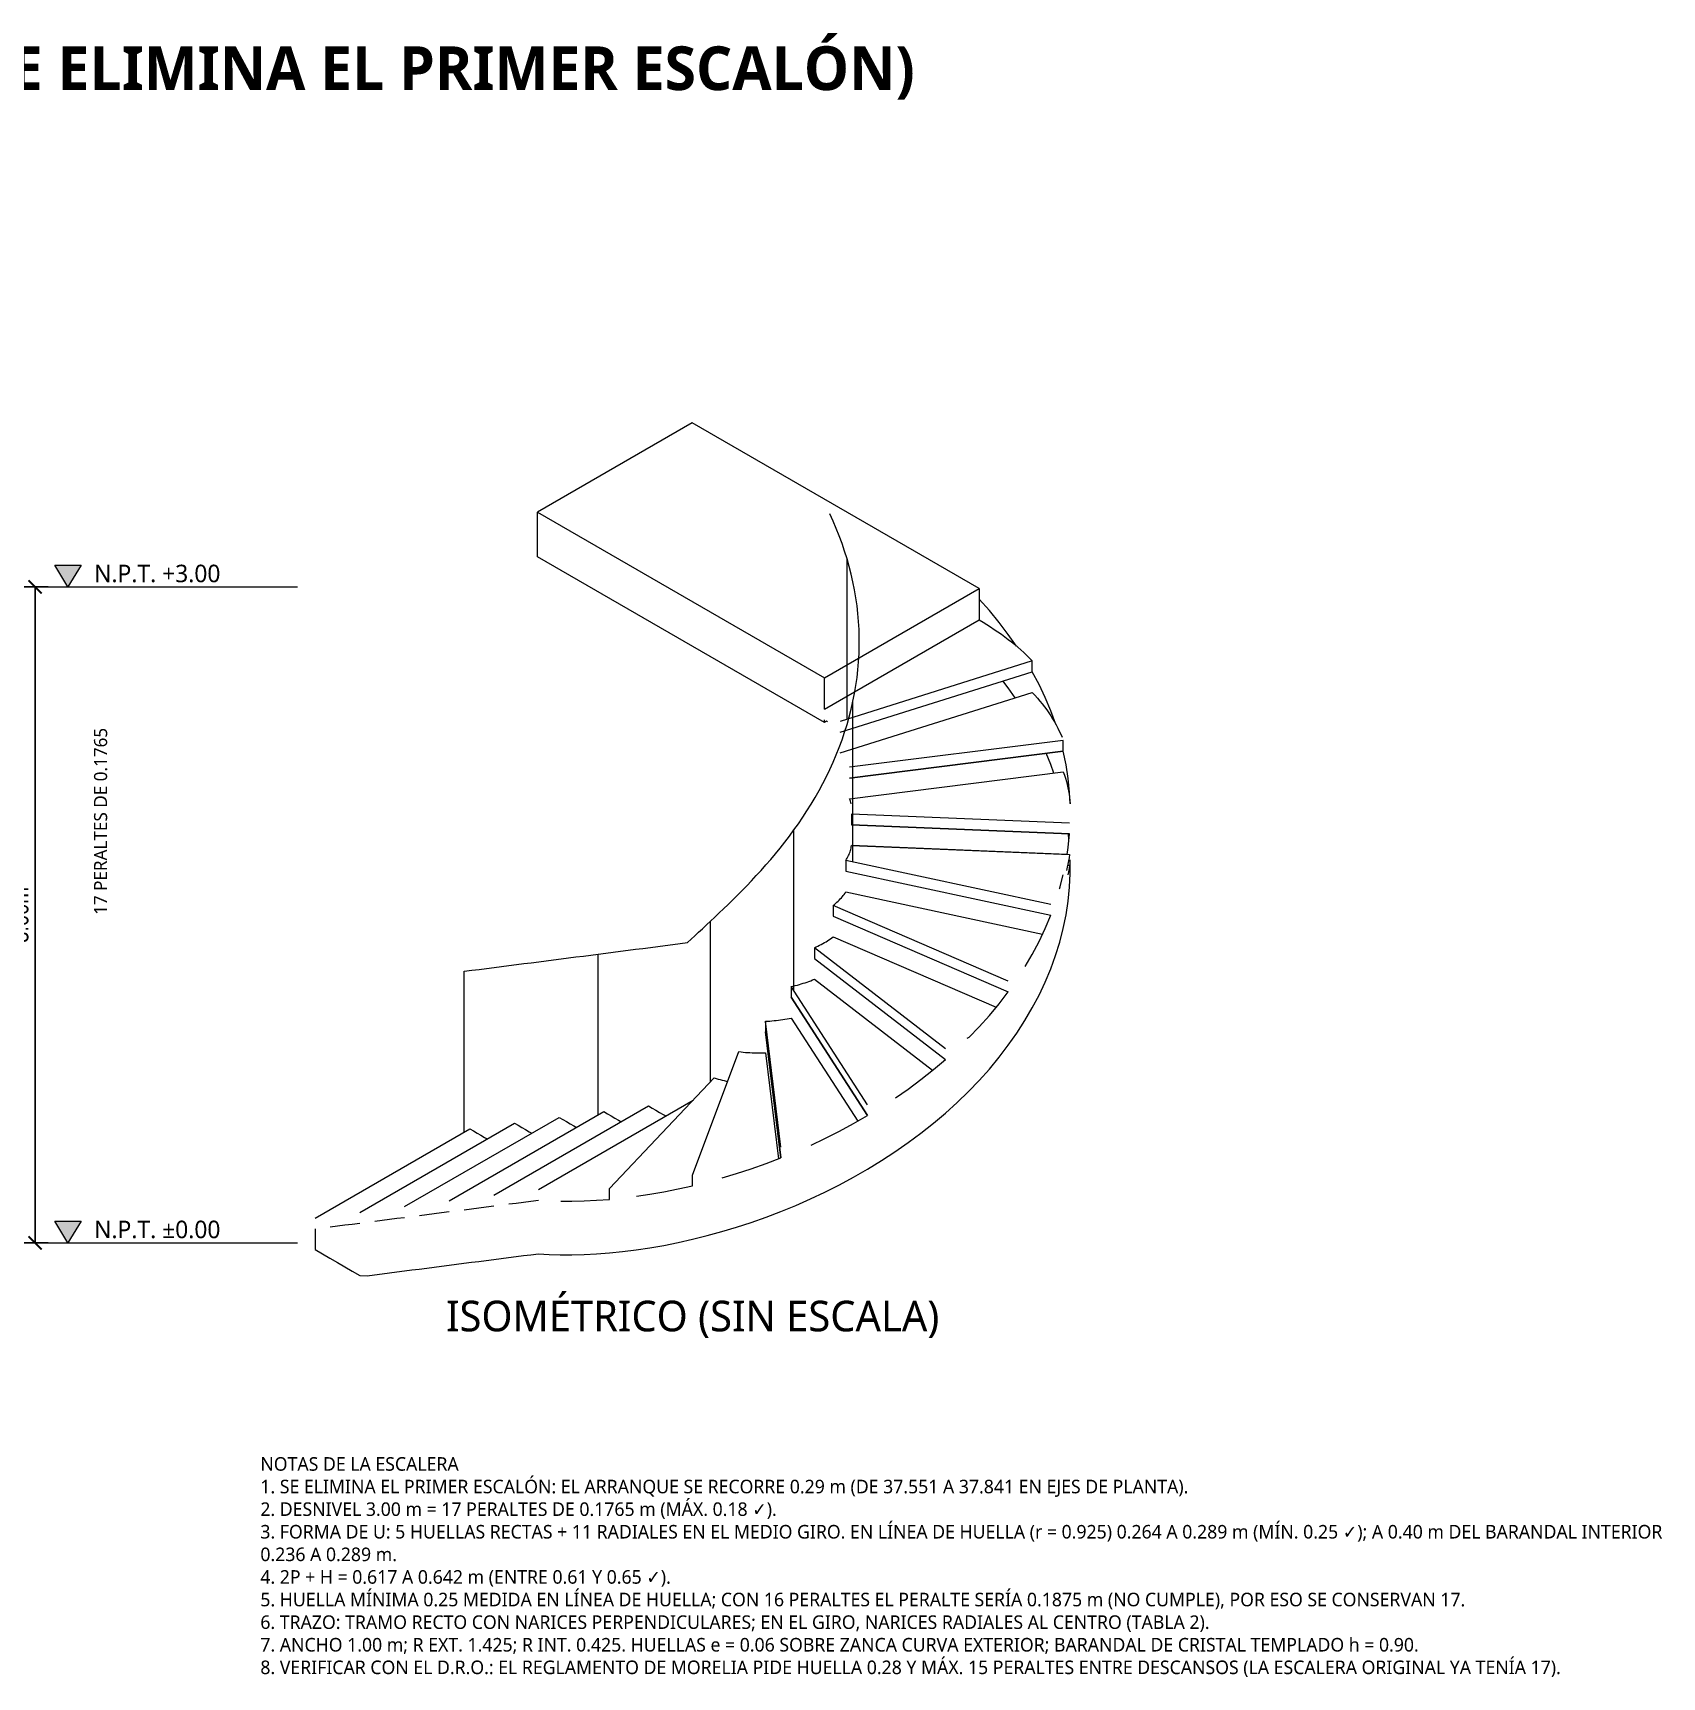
# Model space of a CAD drawing. Header units: metres. Extents: x 28.9 to 123.7, y -14.9 to 30.2.
# Drawn here: x 116.26 to 123.71, y 5.61 to 13.13 of the extents above; entities that cross this region are included whole.
import ezdxf

# ---------------------------------------------------------------- set-up
doc = ezdxf.new("R2010")
doc.units = ezdxf.units.M
for name, color, linetype, lineweight in [('005_Escalera', 7, 'Continuous', 18), ('007_Textos', 7, 'Continuous', 18), ('008_Cotas', 8, 'Continuous', 13), ('010_Notas', 7, 'Continuous', 13), ('016_Niveles', 7, 'Continuous', 18)]:
    doc.layers.add(name, color=color, linetype=linetype, lineweight=lineweight)
doc.styles.add('OpenSans', font='OpenSans-Regular.ttf')
doc.styles.add('OpenSans-SemiBold', font='OpenSans-SemiBold.ttf')
doc.styles.add('OpenSansCondensed-Light', font='OpenSansCondensed-Light.ttf')
doc.dimstyles.new('EZDXF', dxfattribs={"dimtxt": 0.25, "dimasz": 0.175, "dimexe": 0.375, "dimexo": 0.125, "dimgap": 0.1, "dimtad": 1, "dimzin": 4, "dimtxsty": 'OpenSansCondensed-Light', "dimblk": 'ARCHTICK', "dimcen": 2.5, "dimazin": 1, "dimtfac": 0.5, "dimtmove": 2, "dimatfit": 3})

# ---------------------------------------------------------------- blocks, each defined once
blk = doc.blocks.new('_ARCHTICK')
at = {"color": 0, "linetype": 'ByBlock', "const_width": 0.15}
blk.add_lwpolyline([(-0.5, -0.5), (0.5, 0.5)], dxfattribs=at)
blk = doc.blocks.new('*D169')
at = {"layer": '008_Cotas', "color": 0, "lineweight": -2, "transparency": 16777216}
for p, q in [((115.92, 10.6), (116.33, 10.6)), ((116.27, 7.6), (116.27, 10.6)), ((115.92, 7.6), (116.33, 7.6))]:
    blk.add_line(p, q, dxfattribs=at)
at = {"layer": 'Defpoints', "transparency": 16777216}
for p in [(115.88, 10.6), (115.88, 7.6), (116.27, 7.6)]:
    blk.add_point(p, dxfattribs=at)
at = {"layer": '008_Cotas', "color": 0, "lineweight": -2, "transparency": 16777216, "xscale": 0.06, "yscale": 0.06}
for p, rotation in [((116.27, 10.6), 90), ((116.27, 7.6), 270)]:
    blk.add_blockref('_ARCHTICK', p, dxfattribs=dict(at, rotation=rotation))
at = {"layer": '008_Cotas', "color": 0, "transparency": 16777216, "insert": (116.2, 9.1), "char_height": 0.08, "attachment_point": 5, "rotation": 90, "style": 'OpenSansCondensed-Light', "bg_fill": 3, "box_fill_scale": 1.1, "bg_fill_color": 1, "bg_fill_transparency": 0}
blk.add_mtext('3.00m', dxfattribs=at)

msp = doc.modelspace()

# ---------------------------------------------------------------- hatches: boundary and pattern name
at = {"layer": '016_Niveles'}
for points in [[(116.42, 10.6), (116.36, 10.7), (116.48, 10.7)], [(116.42, 7.6), (116.36, 7.7), (116.48, 7.7)]]:
    msp.add_hatch(color=256, dxfattribs=at).paths.add_polyline_path(points)

# ---------------------------------------------------------------- linework, layer by layer
at = {"layer": '005_Escalera'}
for points in [[(120.5863, 10.5928), (119.2746, 11.3501), (118.5675, 10.9418)], [(118.2324, 8.8422), (118.2664, 8.8466), (118.3004, 8.8509), (118.3345, 8.8553), (118.3685, 8.8597), (118.4025, 8.864), (118.4366, 8.8684), (118.4706, 8.8727), (118.5046, 8.8771), (118.5387, 8.8815), (118.5727, 8.8858), (118.6067, 8.8902), (118.6408, 8.8946), (118.6748, 8.8989), (118.7089, 8.9033), (118.7429, 8.9077), (118.7769, 8.912), (118.811, 8.9164), (118.845, 8.9208), (118.879, 8.9251), (118.9131, 8.9295), (118.9471, 8.9338), (118.9811, 8.9382), (119.0152, 8.9426), (119.0492, 8.9469), (119.0832, 8.9513), (119.1173, 8.9557), (119.1513, 8.96), (119.1853, 8.9644), (119.2194, 8.9688), (119.2534, 8.9731), (119.2693, 8.9884), (119.2858, 9.0042), (119.303, 9.0204), (119.3209, 9.037), (119.3393, 9.0542), (119.3582, 9.0719), (119.3777, 9.0901), (119.3976, 9.1089), (119.4179, 9.1282), (119.4386, 9.1481), (119.4596, 9.1685), (119.4809, 9.1896), (119.5024, 9.2112), (119.5241, 9.2334), (119.5459, 9.2562), (119.5677, 9.2796), (119.5896, 9.3037), (119.6115, 9.3283), (119.6333, 9.3535), (119.655, 9.3793), (119.6765, 9.4057), (119.6977, 9.4327), (119.7188, 9.4603), (119.7394, 9.4884), (119.7598, 9.5171), (119.7797, 9.5464), (119.7991, 9.5762), (119.8181, 9.6066), (119.8365, 9.6374), (119.8544, 9.6687), (119.8716, 9.7006), (119.8881, 9.7329), (119.904, 9.7656), (119.9191, 9.7988), (119.9334, 9.8323), (119.9469, 9.8663), (119.9596, 9.9006), (119.9715, 9.9352), (119.9824, 9.9702), (119.9925, 10.0055), (120.0015, 10.041), (120.0097, 10.0767), (120.0168, 10.1127), (120.023, 10.1488), (120.0282, 10.1851), (120.0323, 10.2215), (120.0354, 10.2581), (120.0375, 10.2947), (120.0386, 10.3313), (120.0386, 10.368), (120.0375, 10.4046), (120.0354, 10.4412), (120.0323, 10.4777), (120.0282, 10.5142), (120.023, 10.5505), (120.0168, 10.5866), (120.0097, 10.6226), (120.0015, 10.6583), (119.9925, 10.6938), (119.9824, 10.7291), (119.9715, 10.764), (119.9596, 10.7987), (119.9469, 10.833), (119.9334, 10.8669), (119.9191, 10.9005), (119.904, 10.9337)], [(118.5675, 10.9418), (119.8792, 10.1845)], [(119.8792, 9.9804), (118.5675, 10.7377), (118.5675, 10.9418)], [(119.9824, 9.9942), (119.9824, 10.7291)], [(119.8792, 10.1845), (120.5863, 10.5928), (120.5863, 10.4487)], [(120.6331, 10.4914), (120.5863, 10.5438)], [(120.6775, 10.4378), (120.6331, 10.4914)], [(119.8792, 10.0405), (120.5863, 10.4487), (120.6041, 10.4382), (120.6216, 10.4276), (120.6388, 10.4167), (120.6556, 10.4057), (120.6721, 10.3945), (120.6883, 10.3832), (120.704, 10.3717), (120.7195, 10.36), (120.7345, 10.3482), (120.7492, 10.3362), (120.7635, 10.324), (120.7775, 10.3117), (120.791, 10.2993), (120.8042, 10.2868), (120.817, 10.2741), (120.8294, 10.2612), (119.9517, 9.9845)], [(120.7195, 10.383), (120.6775, 10.4378)], [(120.7572, 10.3294), (120.7195, 10.383)], [(119.9517, 9.9356), (120.8294, 10.2122), (120.8294, 10.2612), (119.9517, 9.9845)], [(119.8792, 10.0405), (119.8792, 10.1845)], [(120.7195, 10.1381), (120.6951, 10.1699)], [(120.8605, 10.1534), (120.8294, 10.2122)], [(120.8886, 10.0938), (120.8605, 10.1534)], [(119.9517, 9.8405), (120.8294, 10.1171), (120.8414, 10.1042), (120.853, 10.0911), (120.8641, 10.0779), (120.8749, 10.0646), (120.8853, 10.0512), (120.8952, 10.0377), (120.9047, 10.0241), (120.9138, 10.0104), (120.9225, 9.9966), (120.9308, 9.9827), (120.9386, 9.9687), (120.946, 9.9546), (120.9529, 9.9405), (120.9594, 9.9263), (120.9655, 9.9121)], [(120.0097, 9.3419), (120.0097, 10.0767)], [(120.7515, 10.0926), (120.7195, 10.1381)], [(120.9138, 10.0334), (120.8886, 10.0938)], [(120.9351, 9.9749), (120.9138, 10.0334)], [(119.8886, 9.9858), (119.8792, 9.9804), (119.8792, 9.9915)], [(119.8932, 9.983), (119.8886, 9.9858)], [(119.994, 9.726), (120.9711, 9.8488), (120.9711, 9.8977), (119.994, 9.775)], [(120.9711, 9.8488), (120.9711, 9.8488), (119.994, 9.726)], [(120.9138, 9.7885), (120.8928, 9.8389)], [(120.9284, 9.7483), (120.9138, 9.7885)], [(120.984, 9.7863), (120.9711, 9.8488)], [(120.9936, 9.7235), (120.984, 9.7863)], [(120.0007, 9.6079), (119.9994, 9.6137), (119.9978, 9.6195), (119.996, 9.6252), (119.994, 9.6309), (120.9711, 9.7537), (120.9763, 9.7393), (120.981, 9.7248), (120.9853, 9.7104), (120.9892, 9.6959), (120.9926, 9.6813), (120.9955, 9.6667), (120.998, 9.6521), (121.0001, 9.6375), (121.0016, 9.6228), (121.0028, 9.6081)], [(121.0001, 9.6605), (120.9936, 9.7235)], [(121.0026, 9.6099), (121.0001, 9.6605)], [(121.0001, 9.5201), (120.0026, 9.5613), (120.0026, 9.5123)], [(119.7394, 8.7536), (119.7394, 9.4884)], [(120.0026, 9.5123), (121.0001, 9.4711)], [(121.0001, 9.4711), (120.0026, 9.5123)], [(119.9769, 9.3489), (119.9803, 9.3544), (119.9835, 9.36), (119.9865, 9.3656), (119.9892, 9.3712), (119.9917, 9.3768), (119.994, 9.3825), (119.996, 9.3882), (119.9978, 9.394), (119.9994, 9.3998), (120.0007, 9.4056), (120.0018, 9.4114), (120.0026, 9.4172), (121.0001, 9.376), (120.998, 9.3614), (120.9955, 9.3467), (120.9926, 9.3322), (120.9892, 9.3176), (120.9853, 9.3031)], [(120.9887, 9.3765), (120.0026, 9.4172)], [(120.9887, 9.3765), (120.9936, 9.4081)], [(120.9936, 9.4081), (121.0001, 9.4711)], [(120.9972, 9.4433), (120.9943, 9.4713)], [(120.9138, 9.1472), (119.9769, 9.3489), (119.9769, 9.2999)], [(120.9926, 9.3273), (121.0001, 9.327), (120.998, 9.3124), (120.9955, 9.2977), (120.9926, 9.2832)], [(121.0033, 9.2893), (121.0033, 9.3524)], [(119.9769, 9.2999), (120.9138, 9.0982)], [(120.9558, 9.2233), (120.9711, 9.2829)], [(121.0001, 9.2261), (121.0033, 9.2893)], [(119.9189, 9.1435), (119.9249, 9.1483), (119.9307, 9.1531), (119.9362, 9.1579), (119.9416, 9.1629), (119.9468, 9.1679), (119.9517, 9.173), (119.9564, 9.1782), (119.961, 9.1834), (119.9653, 9.1887), (119.9694, 9.194), (119.9732, 9.1994), (119.9769, 9.2048), (120.8761, 9.0112)], [(120.9558, 9.2233), (120.9529, 9.217)], [(120.9936, 9.1631), (121.0001, 9.2261)], [(120.7195, 8.7976), (119.9189, 9.1435), (119.9189, 9.0946)], [(120.9711, 9.0379), (120.984, 9.1004)], [(120.984, 9.1004), (120.9936, 9.1631)], [(119.3582, 8.3371), (119.3582, 9.0719)], [(119.9189, 9.0946), (120.7195, 8.7486)], [(120.8605, 8.9782), (120.8886, 9.0378)], [(120.8886, 9.0378), (120.9138, 9.0982)], [(120.9551, 8.9758), (120.9711, 9.0379)], [(119.8334, 8.9501), (119.8414, 8.9536), (119.8493, 8.9573), (119.857, 8.9611), (119.8646, 8.9649), (119.872, 8.9689), (119.8792, 8.973), (119.8863, 8.9772), (119.8932, 8.9815), (119.8999, 8.9858), (119.9064, 8.9903), (119.9128, 8.9948), (119.9189, 8.9995), (120.664, 8.6774)], [(120.4327, 8.4879), (119.8334, 8.9501), (119.8334, 8.9011)], [(120.4327, 8.4879), (119.8334, 8.9501)], [(120.8294, 8.9194), (120.8605, 8.9782)], [(120.936, 8.9143), (120.9551, 8.9758)], [(118.845, 8.1859), (118.845, 8.9208)], [(119.8334, 8.9011), (120.4327, 8.4389)], [(120.7968, 8.8637), (120.8294, 8.9194)], [(120.9138, 8.8532), (120.936, 8.9143)], [(118.2324, 8.1073), (118.2324, 8.8422)], [(119.7272, 8.7725), (119.7366, 8.7746), (119.746, 8.7769), (119.7552, 8.7792), (119.7644, 8.7817), (119.7734, 8.7843), (119.7824, 8.7871), (119.7912, 8.7899), (119.7999, 8.7929), (119.8085, 8.796), (119.8169, 8.7992), (119.8252, 8.8025), (119.8334, 8.806), (120.3737, 8.3892)], [(120.8886, 8.7929), (120.9138, 8.8532)], [(120.0767, 8.2316), (119.7272, 8.7725)], [(119.7272, 8.7725), (119.7272, 8.7235)], [(119.7272, 8.7235), (120.0767, 8.1826)], [(120.0767, 8.1826), (119.7272, 8.7235)], [(120.6775, 8.6938), (120.7195, 8.7486)], [(120.8294, 8.6744), (120.8605, 8.7332)], [(120.8605, 8.7332), (120.8886, 8.7929)], [(120.6331, 8.6402), (120.6775, 8.6938)], [(120.7955, 8.6165), (120.8294, 8.6744)], [(119.609, 8.6136), (119.6191, 8.6141), (119.6291, 8.6147), (119.6392, 8.6155), (119.6492, 8.6164), (119.6591, 8.6174), (119.669, 8.6186), (119.6789, 8.6199), (119.6887, 8.6213), (119.6984, 8.6229), (119.7081, 8.6246), (119.7177, 8.6265), (119.7272, 8.6284), (120.0319, 8.1568)], [(119.6803, 8.0377), (119.609, 8.6136)], [(119.61, 8.6058), (119.609, 8.6136), (119.609, 8.5646)], [(120.5392, 8.5388), (120.5863, 8.5878)], [(120.5863, 8.5878), (120.6331, 8.6402)], [(120.7588, 8.5595), (120.7955, 8.6165)], [(119.609, 8.5646), (119.615, 8.5649)], [(119.6803, 7.9887), (119.609, 8.5646)], [(119.609, 8.5646), (119.6803, 7.9887)], [(120.5392, 8.5388), (120.5309, 8.5345)], [(120.6775, 8.4488), (120.7195, 8.5036)], [(120.7195, 8.5036), (120.7588, 8.5595)], [(119.2758, 7.9103), (119.4883, 8.4745)], [(119.4883, 8.4745), (119.4983, 8.4733), (119.5082, 8.4723), (119.5182, 8.4714), (119.5282, 8.4706), (119.5383, 8.47), (119.5484, 8.4695), (119.5585, 8.4691), (119.5686, 8.4689), (119.5787, 8.4689), (119.5888, 8.4689), (119.5989, 8.4691), (119.609, 8.4695), (119.6691, 7.9844)], [(120.3774, 8.3922), (120.4327, 8.4389)], [(120.6331, 8.3952), (120.6775, 8.4488)], [(118.8958, 7.8481), (119.375, 8.3548)], [(119.375, 8.3548), (119.3839, 8.3521), (119.393, 8.3494), (119.4021, 8.347), (119.4114, 8.3446), (119.4207, 8.3424), (119.4302, 8.3403), (119.4372, 8.3388)], [(120.2616, 8.3034), (120.3204, 8.347)], [(120.3204, 8.347), (120.3774, 8.3922)], [(120.5863, 8.3429), (120.6331, 8.3952)], [(120.2037, 8.2631), (120.2616, 8.3034)], [(120.486, 8.2422), (120.5372, 8.2918)], [(120.5372, 8.2918), (120.5863, 8.3429)], [(118.1626, 7.7919), (118.8697, 8.2002)], [(118.3668, 7.8181), (119.074, 8.2264)], [(118.5711, 7.8443), (119.2782, 8.2526)], [(118.8697, 8.2002), (118.8868, 8.1904), (118.9038, 8.1805), (118.9208, 8.1707), (118.9378, 8.1609), (118.9492, 8.1543)], [(119.074, 8.2264), (119.091, 8.2166), (119.108, 8.2067), (119.125, 8.1969), (119.142, 8.1871), (119.1534, 8.1805)], [(120.4327, 8.1939), (120.486, 8.2422)], [(117.55, 7.7134), (118.2571, 8.1216)], [(117.7542, 7.7396), (118.4613, 8.1478)], [(117.9584, 7.7658), (118.6655, 8.174)], [(118.2571, 8.1216), (118.2741, 8.1118), (118.2911, 8.102), (118.3082, 8.0922), (118.3252, 8.0823), (118.3365, 8.0758)], [(118.4613, 8.1478), (118.4783, 8.138), (118.4954, 8.1282), (118.5124, 8.1183), (118.5294, 8.1085), (118.5407, 8.102)], [(118.6655, 8.174), (118.6825, 8.1642), (118.6996, 8.1544), (118.7166, 8.1445), (118.7336, 8.1347), (118.745, 8.1282)], [(119.9475, 8.1107), (120.0126, 8.1458)], [(120.0126, 8.1458), (120.0767, 8.1826)], [(120.3204, 8.102), (120.3774, 8.1472)], [(120.3774, 8.1472), (120.4327, 8.1939)], [(119.8177, 8.0473), (119.8816, 8.0775)], [(119.8816, 8.0775), (119.9475, 8.1107)], [(120.2013, 8.0165), (120.2616, 8.0584)], [(120.2616, 8.0584), (120.3204, 8.102)], [(119.6126, 7.9628), (119.6803, 7.9887)], [(120.0767, 7.9376), (120.1396, 7.9762)], [(120.1396, 7.9762), (120.2013, 8.0165)], [(119.2758, 7.8613), (119.2758, 7.9103), (119.2758, 7.9103)], [(119.4122, 7.8972), (119.477, 7.9167)], [(119.477, 7.9167), (119.5448, 7.9388)], [(119.5448, 7.9388), (119.6126, 7.9628)], [(119.9475, 7.8658), (120.0126, 7.9008)], [(120.0126, 7.9008), (120.0767, 7.9376)], [(118.8958, 7.7991), (118.8958, 7.8481), (118.8958, 7.8481)], [(119.0202, 7.8133), (119.0807, 7.8224)], [(119.0807, 7.8224), (119.1448, 7.8336)], [(119.1448, 7.8336), (119.2099, 7.8466)], [(119.2099, 7.8466), (119.2758, 7.8613)], [(119.815, 7.8011), (119.8816, 7.8325)], [(119.8816, 7.8325), (119.9475, 7.8658)], [(118.2321, 7.7519), (118.2647, 7.756)], [(118.2647, 7.756), (118.2988, 7.7604)], [(118.2988, 7.7604), (118.3328, 7.7648)], [(118.3328, 7.7648), (118.3668, 7.7691)], [(118.4363, 7.778), (118.469, 7.7822)], [(118.469, 7.7822), (118.503, 7.7866)], [(118.503, 7.7866), (118.537, 7.791)], [(118.537, 7.791), (118.5711, 7.7953)], [(118.6735, 7.7907), (118.7247, 7.7905)], [(118.7247, 7.7905), (118.78, 7.7918)], [(118.78, 7.7918), (118.837, 7.7946)], [(118.837, 7.7946), (118.8958, 7.7991)], [(119.6803, 7.7438), (119.7479, 7.7715)], [(119.7479, 7.7715), (119.815, 7.8011)], [(117.6194, 7.6733), (117.6521, 7.6775)], [(117.6521, 7.6775), (117.6861, 7.6819)], [(117.6861, 7.6819), (117.7202, 7.6862)], [(117.7202, 7.6862), (117.7542, 7.6906)], [(117.8236, 7.6995), (117.8563, 7.7037)], [(117.8563, 7.7037), (117.8904, 7.708)], [(117.8904, 7.708), (117.9244, 7.7124)], [(117.9244, 7.7124), (117.9584, 7.7168)], [(118.0279, 7.7257), (118.0605, 7.7299)], [(118.0605, 7.7299), (118.0946, 7.7342)], [(118.0946, 7.7342), (118.1286, 7.7386)], [(118.1286, 7.7386), (118.1626, 7.743)], [(119.4095, 7.6514), (119.477, 7.6717)], [(119.477, 7.6717), (119.5448, 7.6939)], [(119.5448, 7.6939), (119.6126, 7.7179)], [(119.6126, 7.7179), (119.6803, 7.7438)], [(117.55, 7.6644), (117.55, 7.5693)], [(119.1448, 7.5886), (119.2099, 7.6016)], [(119.2099, 7.6016), (119.2758, 7.6164)], [(119.2758, 7.6164), (119.3424, 7.633)], [(119.3424, 7.633), (119.4095, 7.6514)], [(117.55, 7.5693), (117.584, 7.5497)], [(117.584, 7.5497), (117.6181, 7.53)], [(117.6181, 7.53), (117.6521, 7.5104)], [(118.2988, 7.5155), (118.3328, 7.5198)], [(118.3328, 7.5198), (118.3668, 7.5242)], [(118.3668, 7.5242), (118.4009, 7.5286)], [(118.4009, 7.5286), (118.4349, 7.5329)], [(118.4349, 7.5329), (118.469, 7.5373)], [(118.469, 7.5373), (118.503, 7.5416)], [(118.503, 7.5416), (118.537, 7.546)], [(118.537, 7.546), (118.5711, 7.5504)], [(118.5711, 7.5504), (118.6201, 7.5474)], [(118.6201, 7.5474), (118.6714, 7.5457)], [(118.6714, 7.5457), (118.7247, 7.5456)], [(118.7247, 7.5456), (118.78, 7.5469)], [(118.78, 7.5469), (118.837, 7.5497)], [(118.837, 7.5497), (118.8958, 7.5541)], [(118.8958, 7.5541), (118.956, 7.5602)], [(118.956, 7.5602), (119.0177, 7.568)], [(119.0177, 7.568), (119.0807, 7.5774)], [(119.0807, 7.5774), (119.1448, 7.5886)], [(117.6521, 7.5104), (117.6861, 7.4907)], [(117.6861, 7.4907), (117.7202, 7.471)], [(117.7202, 7.471), (117.7542, 7.4514)], [(117.7542, 7.4514), (117.7882, 7.45)], [(117.7882, 7.45), (117.8223, 7.4544)], [(117.8223, 7.4544), (117.8563, 7.4587)], [(117.8563, 7.4587), (117.8904, 7.4631)], [(117.8904, 7.4631), (117.9244, 7.4675)], [(117.9244, 7.4675), (117.9584, 7.4718)], [(117.9584, 7.4718), (117.9925, 7.4762)], [(117.9925, 7.4762), (118.0265, 7.4805)], [(118.0265, 7.4805), (118.0605, 7.4849)], [(118.0605, 7.4849), (118.0946, 7.4893)], [(118.0946, 7.4893), (118.1286, 7.4936)], [(118.1286, 7.4936), (118.1626, 7.498)], [(118.1626, 7.498), (118.1967, 7.5024)], [(118.1967, 7.5024), (118.2307, 7.5067)], [(118.2307, 7.5067), (118.2647, 7.5111)], [(118.2647, 7.5111), (118.2988, 7.5155)]]:
    msp.add_lwpolyline(points, dxfattribs=at)
at = {"layer": '016_Niveles'}
for p, q in [((116.32, 10.6), (117.47, 10.6)), ((116.32, 7.6), (117.47, 7.6))]:
    msp.add_line(p, q, dxfattribs=at)
for points in [[(116.42, 10.6), (116.36, 10.7), (116.48, 10.7)], [(116.42, 7.6), (116.36, 7.7), (116.48, 7.7)]]:
    msp.add_lwpolyline(points, close=True, dxfattribs=at)

# ---------------------------------------------------------------- texts
at = {"layer": '007_Textos', "attachment_point": 5}
for s, insert, char_height, style in [('ESCALERA CURVA — DETALLE (RECALCULADA: SE ELIMINA EL PRIMER ESCALÓN)', (115.2, 12.95), 0.2, 'OpenSans-SemiBold'), ('ISOMÉTRICO (SIN ESCALA)', (119.2766, 7.25), 0.14, 'OpenSans')]:
    msp.add_mtext(s, dxfattribs=dict(at, insert=insert, char_height=char_height, style=style))
at = {"layer": '007_Textos', "insert": (116.57, 9.1), "char_height": 0.06, "attachment_point": 4, "rotation": 90, "style": 'OpenSans'}
msp.add_mtext('17 PERALTES DE 0.1765', dxfattribs=at)
at = {"layer": '010_Notas', "insert": (117.3, 6.62), "char_height": 0.062, "width": 6.45, "attachment_point": 1, "style": 'OpenSans'}
msp.add_mtext('NOTAS DE LA ESCALERA\\P1. SE ELIMINA EL PRIMER ESCALÓN: EL ARRANQUE SE RECORRE 0.29 m (DE 37.551 A 37.841 EN EJES DE PLANTA).\\P2. DESNIVEL 3.00 m = 17 PERALTES DE 0.1765 m (MÁX. 0.18 ✓).\\P3. FORMA DE U: 5 HUELLAS RECTAS + 11 RADIALES EN EL MEDIO GIRO. EN LÍNEA DE HUELLA (r = 0.925) 0.264 A 0.289 m (MÍN. 0.25 ✓); A 0.40 m DEL BARANDAL INTERIOR 0.236 A 0.289 m.\\P4. 2P + H = 0.617 A 0.642 m (ENTRE 0.61 Y 0.65 ✓).\\P5. HUELLA MÍNIMA 0.25 MEDIDA EN LÍNEA DE HUELLA; CON 16 PERALTES EL PERALTE SERÍA 0.1875 m (NO CUMPLE), POR ESO SE CONSERVAN 17.\\P6. TRAZO: TRAMO RECTO CON NARICES PERPENDICULARES; EN EL GIRO, NARICES RADIALES AL CENTRO (TABLA 2).\\P7. ANCHO 1.00 m; R EXT. 1.425; R INT. 0.425. HUELLAS e = 0.06 SOBRE ZANCA CURVA EXTERIOR; BARANDAL DE CRISTAL TEMPLADO h = 0.90.\\P8. VERIFICAR CON EL D.R.O.: EL REGLAMENTO DE MORELIA PIDE HUELLA 0.28 Y MÁX. 15 PERALTES ENTRE DESCANSOS (LA ESCALERA ORIGINAL YA TENÍA 17).', dxfattribs=at)
at = {"layer": '016_Niveles', "char_height": 0.08, "attachment_point": 7, "style": 'OpenSans'}
for s, insert in [('N.P.T. +3.00', (116.54, 10.62)), ('N.P.T. ±0.00', (116.54, 7.62))]:
    msp.add_mtext(s, dxfattribs=dict(at, insert=insert))

# ---------------------------------------------------------------- next in the draw order: dimensions: what is measured, and where the dimension line sits
at = {"layer": '008_Cotas'}
dim = msp.add_linear_dim(base=(116.27, 7.6), p1=(115.88, 7.6), p2=(115.88, 10.6), angle=90, dimstyle='EZDXF', override={"dimtxt": 0.08, "dimasz": 0.06, "dimexe": 0.06, "dimexo": 0.04, "dimgap": 0.03, "dimrnd": 0.001, "dimzin": 0, "dimdsep": 46, "dimpost": '<>m', "dimtix": 1, "dimfxl": 1, "dimtfill": 1}, dxfattribs=at)
dim.commit()
dim.dimension.update_dxf_attribs({"geometry": '*D169', "text_midpoint": (116.2, 9.1)})

doc.saveas('drawing.dxf')
